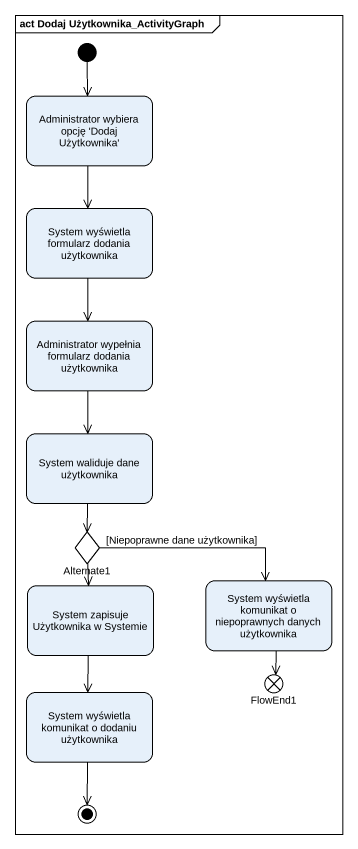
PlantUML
@startuml
mainframe act Dodaj Użytkownika_ActivityGraph
hide empty description
state "Administrator wybiera opcję 'Dodaj Użytkownika'" as Administrator_wybiera_opcję
state "System wyświetla formularz dodania użytkownika" as System_wyświetla_formularz
state "Administrator wypełnia formularz dodania użytkownika" as Administrator_wypełnia
state "System waliduje dane użytkownika" as System_waliduje_dane
state Alternate1 <<choice>>
state "System zapisuje Użytkownika w Systemie" as System_zapisuje_Użytkownika
state "System wyświetla komunikat o niepoprawnych danych użytkownika" as System_wyświetla_komunikat
state FlowEnd1 <<end>>
state "System wyświetla komunikat o dodaniu użytkownika" as System_wyświetla_komunikat_2
[*] --> Administrator_wybiera_opcję
Administrator_wybiera_opcję --> System_wyświetla_formularz
System_wyświetla_formularz --> Administrator_wypełnia
Administrator_wypełnia --> System_waliduje_dane
System_waliduje_dane --> Alternate1
Alternate1 --> System_zapisuje_Użytkownika
Alternate1 -right-> System_wyświetla_komunikat : [Niepoprawne dane użytkownika]
System_zapisuje_Użytkownika --> System_wyświetla_komunikat_2
System_wyświetla_komunikat --> FlowEnd1
System_wyświetla_komunikat_2 --> [*]
@enduml
